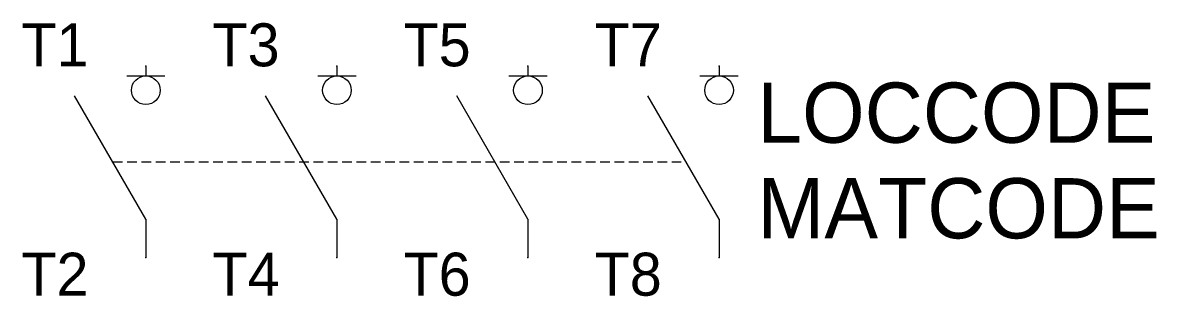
# Model space of a CAD drawing. Extents: x -6.4 to 52.9, y -7 to 7.3.
import ezdxf
from ezdxf.enums import TextEntityAlignment as Align

# ---------------------------------------------------------------- set-up
doc = ezdxf.new("R2010")
doc.units = 0
doc.header["$MEASUREMENT"] = 0
doc.linetypes.add('DASHED', pattern=[0.75, 0.5, -0.25])
doc.layers.get('0').update_dxf_attribs({"linetype": 'CONTINUOUS'})
for name, color, linetype in [('A', 7, 'CONTINUOUS'), ('C', 6, 'CONTINUOUS'), ('T2', 1, 'CONTINUOUS')]:
    doc.layers.add(name, color=color, linetype=linetype)

msp = doc.modelspace()

# ---------------------------------------------------------------- linework, layer by layer
for p, q in [((0, 5), (0, 4.5)), ((10, 5), (10, 4.5)), ((20, 5), (20, 4.5)), ((30, 5), (30, 4.5)), ((-1, 4.5), (1, 4.5)), ((9, 4.5), (11, 4.5)), ((19, 4.5), (21, 4.5)), ((29, 4.5), (31, 4.5)), ((0, -3), (-3.732, 3.464)), ((10, -3), (6.268, 3.464)), ((20, -3), (16.268, 3.464)), ((30, -3), (26.268, 3.464)), ((0, -3), (0, -5)), ((10, -3), (10, -5)), ((20, -3), (20, -5)), ((30, -3), (30, -5))]:
    msp.add_line(p, q)
at = {"linetype": 'DASHED'}
msp.add_line((-1.726, 0), (28.268, 0), dxfattribs=at)
for centre in [(0, 3.75), (10, 3.75), (20, 3.75), (30, 3.75)]:
    msp.add_circle(centre, 0.75)
at = {"layer": 'A', "color": 1}
msp.add_point((-1.743, 0.007), dxfattribs=at)
at = {"layer": 'C', "color": 2}
msp.add_point((0, 5), dxfattribs=at)
at = {"layer": 'C', "color": 3}
msp.add_point((10, 5), dxfattribs=at)
at = {"layer": 'C', "color": 5}
msp.add_point((20, 5), dxfattribs=at)
at = {"layer": 'C', "color": 7}
msp.add_point((30, 5), dxfattribs=at)
at = {"layer": 'C', "color": 1}
msp.add_point((0, -5), dxfattribs=at)
at = {"layer": 'C', "color": 4}
msp.add_point((10, -5), dxfattribs=at)
at = {"layer": 'C', "color": 6}
msp.add_point((20, -5), dxfattribs=at)
at = {"layer": 'C', "color": 8}
msp.add_point((30, -5), dxfattribs=at)

# ---------------------------------------------------------------- texts
at = {"linetype": 'CONTINUOUS'}
for tag, p in [('LOCCODE', (32, 1)), ('MATCODE', (32, -4))]:
    msp.add_attdef(tag, p, '', height=3.15, dxfattribs=at)
at = {"layer": 'T2', "linetype": 'CONTINUOUS'}
for tag, p in [('T1', (-3, 5)), ('T3', (7, 5)), ('T5', (17, 5)), ('T7', (27, 5)), ('T2', (-3, -7)), ('T6', (17, -7)), ('T8', (27, -7)), ('T4', (7, -7))]:
    msp.add_attdef(tag, text='', height=2.25, dxfattribs=at).set_placement(p, align=Align.RIGHT)

doc.saveas('drawing.dxf')
